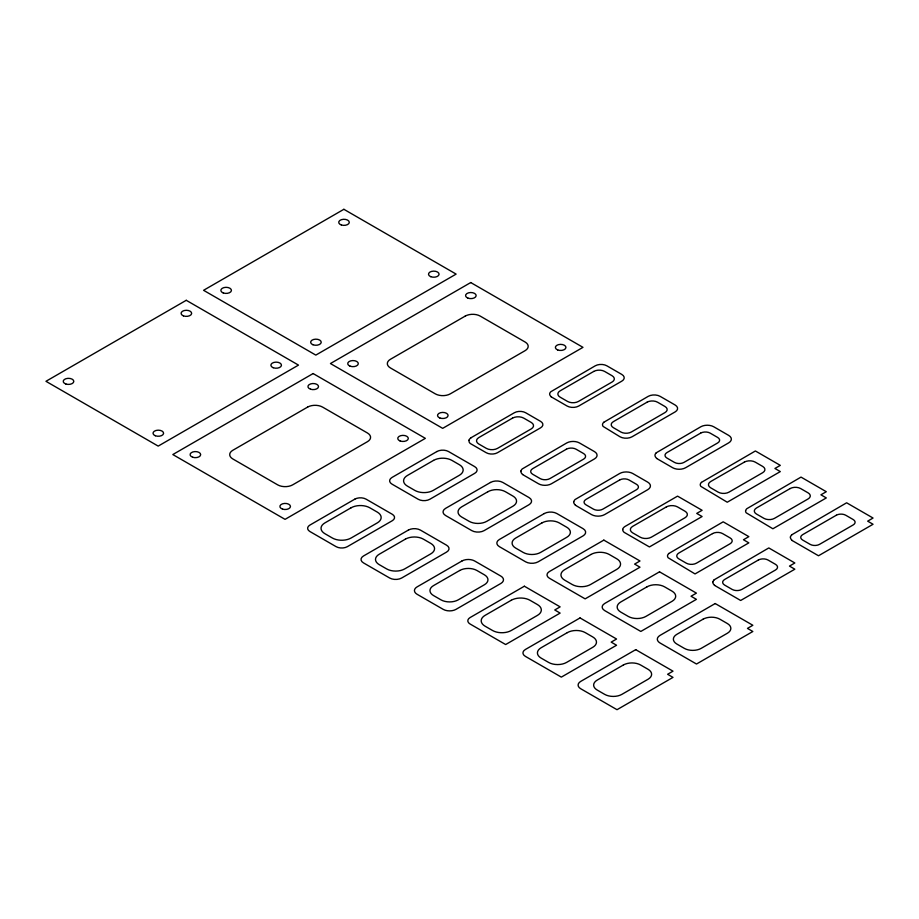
<?xml version="1.0" encoding="UTF-8"?>
<svg xmlns="http://www.w3.org/2000/svg" width="919" height="919" viewBox="0 0 919 919"><rect width="100%" height="100%" fill="white"/><g stroke="black" fill="none" stroke-linecap="round" stroke-linejoin="round"><path stroke-width="1.38" d="M468.943 440.327L469.138 441.97A10.568 6.1 0 0 0 470.344 443.544L486.243 452.722A7.938 4.584 0 0 0 497.466 452.722L540.567 427.84A7.938 4.584 0 0 0 540.567 421.361L525.611 412.723A7.938 4.584 0 0 0 514.387 412.723L471.194 437.651M656.235 452.814L700.818 426.761A9.133 5.273 0 0 1 713.73 426.761L728.687 435.399A9.133 5.273 0 0 1 728.687 442.855L685.585 467.737A9.133 5.273 0 0 1 672.685 467.737L656.683 458.501M714.143 579.82L768.801 547.942L794.843 562.979L789.467 566.093L794.843 569.194L740.668 600.475L714.511 585.357M791.741 534.812L846.629 502.796L873.05 518.04L867.662 521.153L873.05 524.267L818.496 555.765L792.109 540.498M551.193 396.836L567.115 406.037A8.202 4.733 0 0 0 578.717 406.037L621.818 381.144A8.202 4.733 0 0 0 621.818 374.447L606.85 365.808A8.202 4.733 0 0 0 595.259 365.808L550.895 391.689A8.524 4.917 0 0 0 549.677 393.688A7.513 4.331 0 0 0 550.297 395.733L551.182 396.824M575.432 505.266L591.526 514.594A9.259 5.342 0 0 0 604.622 514.594L647.723 489.701A9.259 5.342 0 0 0 647.723 482.142L632.754 473.503A9.259 5.342 0 0 0 619.659 473.503L575.133 499.499A9.592 5.537 0 0 0 573.789 501.751M522.555 474.526L538.603 483.819A8.995 5.192 0 0 0 551.32 483.819L594.432 458.937A8.995 5.192 0 0 0 594.432 451.585L579.464 442.947A8.995 5.192 0 0 0 566.747 442.947L522.256 468.92A9.316 5.376 0 0 0 520.935 471.102M656.258 452.826A9.454 5.457 0 0 0 654.983 454.951A9.856 5.686 0 0 0 656.717 458.386M575.547 505.232A9.983 5.767 0 0 1 573.686 501.751M522.658 474.48A9.718 5.617 0 0 1 520.843 471.102M468.908 440.327A9.224 5.33 0 0 1 471.24 437.674M745.631 510.688A8.788 5.077 0 0 1 746.837 508.701L801.012 477.099L826.307 491.711L820.92 494.813L826.307 497.926L772.879 528.77L746.217 512.813A7.777 4.492 0 0 1 745.608 510.688M712.903 581.922A9.316 5.376 0 0 1 714.166 579.832M714.614 585.311A9.718 5.617 0 0 1 712.799 581.922M790.466 536.972A9.592 5.537 0 0 1 791.764 534.812M792.224 540.452A9.983 5.767 0 0 1 790.363 536.972M622.703 529.482L622.967 530.791A10.568 6.1 0 0 0 624.173 532.354L649.423 546.943L702.105 516.524L696.728 513.411L702.105 510.298L677.567 496.134L625.023 526.461A9.224 5.33 0 0 0 622.737 529.137L622.703 529.482M668.791 553.514L668.745 553.56A9.052 5.227 0 0 0 667.539 555.604A8.041 4.641 0 0 0 668.193 557.787L695.04 573.927L748.847 542.865L743.471 539.752L748.847 536.639L723.184 521.82L668.791 553.514M603.737 422.303L603.703 422.338A8.788 5.077 0 0 0 602.531 424.337A7.777 4.492 0 0 0 603.163 426.45L620.038 436.801A8.466 4.882 0 0 0 632.008 436.801L675.12 411.919A8.466 4.882 0 0 0 675.12 405.003L660.152 396.365A8.466 4.882 0 0 0 648.182 396.365L603.737 422.303M701.45 482.395L701.415 482.429A8.524 4.917 0 0 0 700.278 484.37A7.513 4.331 0 0 0 700.898 486.404L727.251 502.222L780.311 471.585L774.924 468.472L780.311 465.37L755.395 450.976L701.519 482.326M186.258 300.306L45.95 381.305L158.194 446.106L298.491 365.107L186.258 300.306M343.878 209.302L203.57 290.301L315.814 355.102L456.123 274.103L343.878 209.302M313.115 373.551L172.818 454.549L285.051 519.35L425.359 438.352L313.115 373.551M470.735 282.547L330.438 363.545L442.682 428.346L582.979 347.348L470.735 282.547M307.624 407.094L232.794 450.299A10.58 6.111 0 0 0 232.794 458.937L277.687 484.864A10.58 6.111 0 0 0 292.656 484.864L367.485 441.66A10.58 6.111 0 0 0 367.485 433.021L322.592 407.094A10.58 6.111 0 0 0 307.624 407.094M465.244 316.09L390.414 359.295A10.58 6.111 0 0 0 390.414 367.933L435.307 393.86A10.58 6.111 0 0 0 450.276 393.86L525.105 350.656A10.58 6.111 0 0 0 525.105 342.017L480.212 316.09A10.58 6.111 0 0 0 465.244 316.09M436.927 451.528L392.022 477.443A8.202 4.733 0 0 0 392.022 484.141L418.214 499.27A8.202 4.733 0 0 0 429.816 499.27L474.709 473.342A8.202 4.733 0 0 0 474.709 466.645L448.518 451.528A8.202 4.733 0 0 0 436.927 451.528M354.826 499.143L309.933 525.059A7.938 4.584 0 0 0 309.933 531.538L336.124 546.667A7.938 4.584 0 0 0 347.348 546.667L392.241 520.74A7.938 4.584 0 0 0 392.241 514.261L366.049 499.143A7.938 4.584 0 0 0 354.826 499.143M351.092 507.782L324.901 522.9A13.234 7.639 0 0 0 324.901 533.698L332.379 538.017A13.234 7.639 0 0 0 351.092 538.017L377.284 522.9A13.234 7.639 0 0 0 377.284 512.101L369.794 507.782A13.234 7.639 0 0 0 351.092 507.782M433.561 460.385L407.37 475.502A12.958 7.49 0 0 0 407.37 486.094L414.848 490.413A12.958 7.49 0 0 0 433.182 490.413L459.374 475.284A12.958 7.49 0 0 0 459.374 464.704L451.895 460.385A12.958 7.49 0 0 0 433.561 460.385M512.515 418.122L478.833 437.559A7.938 4.584 0 0 0 478.833 444.038L486.323 448.357A7.938 4.584 0 0 0 497.547 448.357L531.216 428.92A7.938 4.584 0 0 0 531.216 422.441L523.738 418.122A7.938 4.584 0 0 0 512.515 418.122M593.754 371.425L560.085 390.874A7.674 4.434 0 0 0 560.085 397.134L567.574 401.454A7.674 4.434 0 0 0 578.419 401.454L612.088 382.017A7.674 4.434 0 0 0 612.088 375.745L604.61 371.425A7.674 4.434 0 0 0 593.754 371.425M490.482 482.452L445.589 508.368A8.73 5.043 0 0 0 445.589 515.502L471.78 530.619A8.73 5.043 0 0 0 484.129 530.619L529.022 504.703A8.73 5.043 0 0 0 529.022 497.57L502.831 482.452A8.73 5.043 0 0 0 490.482 482.452M408.392 530.068L363.499 555.984A8.466 4.882 0 0 0 363.499 562.899L389.679 578.017A8.466 4.882 0 0 0 401.66 578.017L446.554 552.101A8.466 4.882 0 0 0 446.554 545.185L420.362 530.068A8.466 4.882 0 0 0 408.392 530.068M405.394 539.131L379.202 554.26A12.694 7.329 0 0 0 379.202 564.622L386.692 568.941A12.694 7.329 0 0 0 404.647 568.941L430.839 553.824A12.694 7.329 0 0 0 430.839 543.451L423.36 539.131A12.694 7.329 0 0 0 405.394 539.131M487.863 491.734L461.671 506.863A12.429 7.18 0 0 0 461.671 517.018L469.161 521.337A12.429 7.18 0 0 0 486.748 521.337L512.928 506.208A12.429 7.18 0 0 0 512.928 496.065L505.45 491.734A12.429 7.18 0 0 0 487.863 491.734M647.056 402.2L613.387 421.637A7.409 4.273 0 0 0 613.387 427.691L620.865 432.01A7.409 4.273 0 0 0 631.342 432.01L665.011 412.562A7.409 4.273 0 0 0 665.011 406.52L657.533 402.2A7.409 4.273 0 0 0 647.056 402.2M566.368 449.219L532.698 468.656A6.881 3.975 0 0 0 532.698 474.273L540.177 478.592A6.881 3.975 0 0 0 549.907 478.592L583.576 459.155A6.881 3.975 0 0 0 583.576 453.538L576.098 449.219A6.881 3.975 0 0 0 566.368 449.219M461.947 560.992L417.054 586.908A8.995 5.192 0 0 0 417.054 594.248L443.245 609.377A8.995 5.192 0 0 0 455.962 609.377L500.866 583.45A8.995 5.192 0 0 0 500.866 576.11L474.675 560.992A8.995 5.192 0 0 0 461.947 560.992M544.324 513.537L499.431 539.453A8.868 5.112 0 0 0 499.431 546.69L525.622 561.819A8.868 5.112 0 0 0 538.155 561.819L583.048 535.892A8.868 5.112 0 0 0 583.048 528.655L556.857 513.537A8.868 5.112 0 0 0 544.324 513.537M541.9 522.934L515.708 538.052A12.303 7.099 0 0 0 515.708 548.103L523.187 552.422A12.303 7.099 0 0 0 540.59 552.422L566.77 537.293A12.303 7.099 0 0 0 566.77 527.253L559.292 522.934A12.303 7.099 0 0 0 541.9 522.934M459.707 570.492L433.515 585.61A12.165 7.03 0 0 0 433.515 595.546L441.005 599.866A12.165 7.03 0 0 0 458.213 599.866L484.405 584.748A12.165 7.03 0 0 0 484.405 574.812L476.915 570.492A12.165 7.03 0 0 0 459.707 570.492M619.659 479.982L585.989 499.419A6.617 3.814 0 0 0 585.989 504.83L593.479 509.149A6.617 3.814 0 0 0 602.83 509.149L636.499 489.701A6.617 3.814 0 0 0 636.499 484.302L629.021 479.982A6.617 3.814 0 0 0 619.659 479.982M700.634 433.125L666.964 452.573A6.743 3.894 0 0 0 666.964 458.076L674.443 462.395A6.743 3.894 0 0 0 683.977 462.395L717.659 442.958A6.743 3.894 0 0 0 717.659 437.455L710.169 433.125A6.743 3.894 0 0 0 700.634 433.125M603.84 540.119L549.401 571.549A8.202 4.733 0 0 0 549.401 578.235L585.139 598.866L639.992 567.195L634.604 564.094L639.992 560.981L603.84 540.119M524.358 586.219L470.114 617.545A7.938 4.584 0 0 0 470.114 624.024L505.657 644.541L560.13 613.088L554.743 609.975L560.13 606.873L524.358 586.219M666.344 506.932L632.663 526.369A7.938 4.584 0 0 0 632.663 532.848L640.152 537.167A7.938 4.584 0 0 0 651.376 537.167L685.046 517.73A7.938 4.584 0 0 0 685.046 511.251L677.567 506.932A7.938 4.584 0 0 0 666.344 506.932M744.356 462.108L710.686 481.545A7.674 4.434 0 0 0 710.686 487.805L718.164 492.136A7.674 4.434 0 0 0 729.02 492.136L762.69 472.688A7.674 4.434 0 0 0 762.69 466.427L755.211 462.108A7.674 4.434 0 0 0 744.356 462.108M511.263 600.256L485.071 615.374A13.234 7.639 0 0 0 485.071 626.184L492.561 630.503A13.234 7.639 0 0 0 511.263 630.503L537.454 615.374A13.234 7.639 0 0 0 537.454 604.576L529.976 600.256A13.234 7.639 0 0 0 511.263 600.256M590.94 554.479L564.748 569.596A12.958 7.49 0 0 0 564.748 580.188L572.227 584.507A12.958 7.49 0 0 0 590.561 584.507L616.752 569.389A12.958 7.49 0 0 0 616.752 558.798L609.263 554.479A12.958 7.49 0 0 0 590.94 554.479M790.168 488.552L756.486 507.989A7.409 4.273 0 0 0 756.486 514.043L763.976 518.362A7.409 4.273 0 0 0 774.453 518.362L808.123 498.925A7.409 4.273 0 0 0 808.123 492.871L800.644 488.552A7.409 4.273 0 0 0 790.168 488.552M712.524 533.594L678.842 553.031A7.145 4.124 0 0 0 678.842 558.867L686.332 563.186A7.145 4.124 0 0 0 696.43 563.186L730.111 543.749A7.145 4.124 0 0 0 730.111 537.914L722.621 533.594A7.145 4.124 0 0 0 712.524 533.594M659.52 571.825L604.713 603.473A8.73 5.043 0 0 0 604.713 610.607L640.819 631.445L696.418 599.349L691.031 596.236L696.418 593.134L659.52 571.825M580.038 617.936L525.415 649.469A8.466 4.882 0 0 0 525.415 656.384L561.337 677.119L616.557 645.241L611.181 642.128L616.557 639.015L580.038 617.936M567.322 632.628L541.13 647.746A12.694 7.329 0 0 0 541.13 658.107L548.62 662.427A12.694 7.329 0 0 0 566.575 662.427L592.766 647.309A12.694 7.329 0 0 0 592.766 636.947L585.277 632.628A12.694 7.329 0 0 0 567.322 632.628M646.987 586.839L620.796 601.968A12.429 7.18 0 0 0 620.796 612.111L628.286 616.431A12.429 7.18 0 0 0 645.873 616.431L672.053 601.313A12.429 7.18 0 0 0 672.053 591.158L664.575 586.839A12.429 7.18 0 0 0 646.987 586.839M758.324 560.039L724.654 579.475A6.881 3.975 0 0 0 724.654 585.093L732.133 589.412A6.881 3.975 0 0 0 741.863 589.412L775.533 569.975A6.881 3.975 0 0 0 775.533 564.358L768.054 560.039A6.881 3.975 0 0 0 758.324 560.039M836.347 515.214L802.666 534.651A6.617 3.814 0 0 0 802.666 540.05L810.156 544.37A6.617 3.814 0 0 0 819.507 544.37L853.177 524.933A6.617 3.814 0 0 0 853.177 519.534L845.698 515.214A6.617 3.814 0 0 0 836.347 515.214M715.2 603.542L660.014 635.408A9.259 5.342 0 0 0 660.014 642.967L696.499 664.023L752.845 631.491L747.457 628.389L752.845 625.276L715.2 603.542M635.73 649.653L580.728 681.404A8.995 5.192 0 0 0 580.728 688.745L617.017 709.698L672.995 677.383L667.608 674.27L672.995 671.169L635.73 649.653M623.381 664.988L597.189 680.106A12.165 7.03 0 0 0 597.189 690.043L604.668 694.362A12.165 7.03 0 0 0 621.887 694.362L648.067 679.244A12.165 7.03 0 0 0 648.067 669.308L640.589 664.988A12.165 7.03 0 0 0 623.381 664.988M703.046 619.211L676.855 634.328A11.901 6.87 0 0 0 676.855 644.047L684.333 648.366A11.901 6.87 0 0 0 701.174 648.366L727.366 633.248A11.901 6.87 0 0 0 727.366 623.53L719.887 619.211A11.901 6.87 0 0 0 703.046 619.211M350.036 366.141A5.296 3.056 0 0 0 358.284 363.832A5.296 3.056 0 0 0 350.69 360.868A5.296 3.056 0 0 0 350.036 366.141M439.833 417.984A5.296 3.056 0 0 0 448.07 415.675A5.296 3.056 0 0 0 440.488 412.711A5.296 3.056 0 0 0 439.833 417.984M557.684 349.944A5.296 3.056 0 0 0 565.932 347.635A5.296 3.056 0 0 0 558.338 344.671A5.296 3.056 0 0 0 557.684 349.944M467.886 298.101A5.296 3.056 0 0 0 476.134 295.792A5.296 3.056 0 0 0 468.541 292.828A5.296 3.056 0 0 0 467.886 298.101M192.737 457.26A5.296 3.056 0 0 0 200.675 454.618A5.296 3.056 0 0 0 192.737 451.976A5.296 3.056 0 0 0 192.737 457.26M282.524 509.103A5.296 3.056 0 0 0 290.461 506.461A5.296 3.056 0 0 0 282.524 503.819A5.296 3.056 0 0 0 282.524 509.103M400.064 440.948A5.296 3.056 0 0 0 408.3 438.639A5.296 3.056 0 0 0 400.718 435.675A5.296 3.056 0 0 0 400.064 440.948M310.588 389.219A5.296 3.056 0 0 0 318.525 386.577A5.296 3.056 0 0 0 310.588 383.924A5.296 3.056 0 0 0 310.588 389.219M223.168 292.897A5.296 3.056 0 0 0 231.416 290.588A5.296 3.056 0 0 0 223.822 287.624A5.296 3.056 0 0 0 223.168 292.897M312.965 344.74A5.296 3.056 0 0 0 321.213 342.431A5.296 3.056 0 0 0 313.62 339.467A5.296 3.056 0 0 0 312.965 344.74M430.816 276.699A5.296 3.056 0 0 0 439.064 274.39A5.296 3.056 0 0 0 431.471 271.427A5.296 3.056 0 0 0 430.816 276.699M341.351 224.971A5.296 3.056 0 0 0 349.289 222.329A5.296 3.056 0 0 0 341.351 219.687A5.296 3.056 0 0 0 341.351 224.971M65.869 384.016A5.296 3.056 0 0 0 73.807 381.374A5.296 3.056 0 0 0 65.869 378.731A5.296 3.056 0 0 0 65.869 384.016M155.345 435.744A5.296 3.056 0 0 0 163.582 433.435A5.296 3.056 0 0 0 156 430.471A5.296 3.056 0 0 0 155.345 435.744M273.196 367.703A5.296 3.056 0 0 0 281.444 365.394A5.296 3.056 0 0 0 273.851 362.431A5.296 3.056 0 0 0 273.196 367.703M183.409 315.86A5.296 3.056 0 0 0 191.646 313.551A5.296 3.056 0 0 0 184.053 310.588A5.296 3.056 0 0 0 183.409 315.86"/></g></svg>
